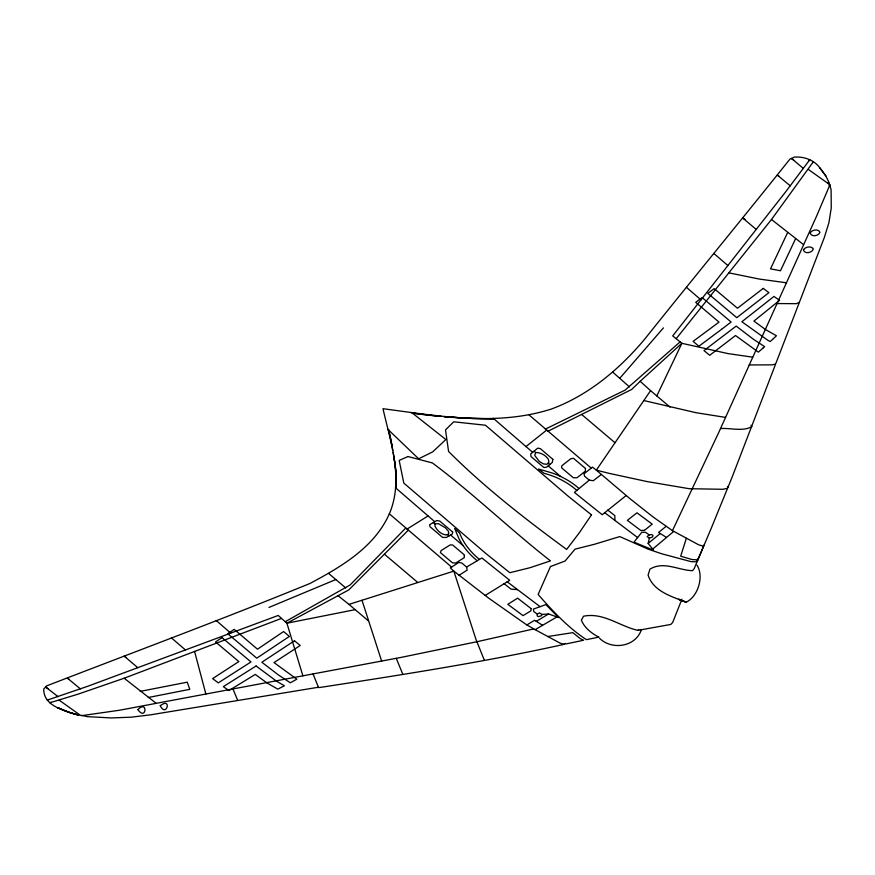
<?xml version="1.0" encoding="UTF-8"?>
<svg xmlns="http://www.w3.org/2000/svg" width="875" height="875" viewBox="0 0 875 875"><rect width="100%" height="100%" fill="white"/><g stroke="black" fill="none" stroke-linecap="round" stroke-linejoin="round"><path stroke-width="1.31" d="M396.08 488.261L396.309 476.339M81.32 715.323L87.434 716.658L111.508 717.938L131.228 717.183L150.817 714.788L318.664 687.214M537.359 614.13L537.141 615.847L538.289 616.656L541.592 615.716L541.811 614.447L539.514 612.839L537.359 614.13L533.772 611.614L533.378 609.098L545.902 604.57L558.48 617.509L548.614 613.966L541.811 614.447M237.727 700.459L232.969 688.975M402.806 674.308L396.277 658.328M484.302 660.144L476.087 639.723L453.83 571.123L450.286 567.93L458.916 562.395L461.902 563.073L466.594 567.055L467.13 570.117L459.014 575.334M641.441 629.475C635.983 646.855 611.997 650.606 599.583 638.323M649.392 538.202L648.156 543.419L653.494 550.178L633.97 542.161L641.834 532.241L645.619 532.35L649.206 534.866L651.798 534.603L652.936 535.402L652.652 536.878L649.392 538.202L647.106 536.594L649.206 534.866M829.128 185.675L829.85 184.975L816.572 216.169L718.856 432.239L672.448 530.644L698.764 544.863L702.953 546.033L704.134 545.016M535.642 452.506L534.745 455.459L539.317 461.398L543.375 463.892L546.777 464.297L548.866 462.525L548.548 459.627C545.803 455.273 540.783 452.463 535.642 452.506L534.067 451.161M686.35 538.267L680.684 556.205L692.136 559.552L697.113 559.814L698.458 558.25M775.523 364.317L732.244 476.831L711.484 527.702L697.659 560.306L696.281 561.783L691.184 561.663L661.784 553.798L647.883 549.052L619.784 536.583L594.366 544.305L575.039 549.139L565.086 561.039L550.473 566.541L538.125 594.453C552.628 610.98 567.984 627.583 586.403 639.658L598.741 637.142L598.555 636.595M681.909 599.233L672.623 622.562L670.72 624.455L637.941 630.35C619.795 626.391 603.389 612.15 583.548 616.208L581.372 620.145C584.402 627.856 591.653 633.358 598.741 637.142M697.616 560.459L694.225 568.564L692.541 570.686C678.398 570.325 663.644 560.711 649.928 569.177L648.08 575.061C653.286 591.38 671.705 596.564 686.131 602.164C698.141 596.663 704.178 576.188 697.003 565.184M703.664 546.12L697.659 560.306M787.566 232.652L770.525 268.844L780.467 270.769L795.561 238.787M656.808 395.916L681.877 343.306L672.711 335.913L785.575 191.964L809.736 159.797M547.837 431.309L631.663 389.452L640.183 381.292L650.584 390.655L596.323 470.148L629.923 498.652L653.188 517.048L672.448 530.644M676.298 338.559L771.498 219.494L813.356 161.755A5.064 2.155 -69.2 0 1 813.105 162.072L812.689 162.553M809.616 159.961L808.555 161.088M619.719 378.35L663.436 327.895M799.302 302.356L796.348 303.68L776.858 303.548M47.261 700.12L88.353 686.055L278.228 615.453L286.902 623.208L348.819 589.892L408.198 530.261M405.694 528.084L350.186 584.927L285.184 621.753M640.183 381.292L681.877 343.306L727.891 353.566L752.642 357.164M680.17 341.852L625.045 390.152L545.333 429.133M319.627 687.52C401.472 674.855 483.383 662.255 564.277 644.306L565.381 643.344M652.63 549.117L673.739 531.431M648.156 543.419L660.177 533.575M525.919 446.611L546.558 430.194M644.623 530.217L652.214 524.136L636.956 512.805L627.375 520.373L640.817 530.502L644.47 530.337M665.984 526.455L658.536 532.448L666.477 537.425M601.256 474.534L593.283 480.714L589.247 480.145L574.405 492.428L602.219 514.719L626.183 495.523M638.772 629.781L637.941 630.35M681.034 599.823L678.989 599.419M485.177 595.448L509.72 580.278L481.906 557.977L466.594 567.055M406.919 529.156L428.028 515.977M337.859 595.547L348.961 604.395L453.83 571.123L489.103 598.445L526.192 624.509L526.881 624.914L534.603 620.277L542.533 625.253M535.052 629.705L556.872 616.973M536.244 621.403L548.614 613.966M51.111 702.242L50.4 702.559A5.064 3.336 -33.4 0 1 49.995 702.723L49.952 702.734M48.595 699.508L47.469 700.055M335.792 579.556L268.953 607.436M281.323 618.472L124.173 678.223L78.203 694.105L50.017 702.734M564.277 644.306L560.077 643.136L533.772 628.917L478.122 641.473L401.122 657.398L119.35 710.259L81.594 715.663M565.852 643.967L583.614 640.238L580.387 638.739L572.83 632.636L547.673 636.552M355.184 609.656L286.902 623.208L302.903 675.872M148.236 697.506L189.809 689.336L187.239 682.183L140.241 691.37M434.897 523.906L438.484 523.677L445.495 527.898L448.383 531.212L448.798 533.728L446.622 534.975C441.438 534.581 437.095 530.786 435.028 526.127L434.897 523.906L433.311 522.561M493.948 418.709L472.303 418.491A700.831 609.525 -24.1 0 1 449.728 417.102L443.866 416.62L449.717 417.058A727.573 449.422 -8.6 0 0 472.292 418.392L493.97 418.884L493.27 418.283L532.656 452.331M517.398 589.652L511.066 589.148L504 583.625M786.242 282.745L759.456 279.092L728.798 272.836M749.153 364.952L772.428 364.853L775.195 364.131L775.983 363.125L824.283 237.628L828.855 222.939L831.25 208.064L831.097 189.897L829.85 184.975M725.572 417.408L695.942 412.694L643.836 400.542M720.53 428.542C730.483 427.809 743.138 431.802 751.833 426.606L751.045 425.217M80.708 715.498L59.194 700.186M78.455 715.127C65.428 710.752 43.378 706.519 43.75 689.03L46.55 685.923C134.411 651.93 222.786 619.106 309.98 583.461C341.611 566.595 375.605 546.766 390.064 512.127C403.473 478.395 390.534 442.137 382.988 408.702C438.342 416.008 496.497 426.486 551.119 409.128C588.383 395.445 619.642 369.141 644.853 338.953C692.869 278.753 741.891 219.352 789.895 159.152L794.423 157.062C803.895 156.494 813.914 159.786 819.678 167.65L825.781 175.842L829.402 183.214M678.497 599.255L686.131 602.164L680.356 600.02M576.789 490.383A85.619 70.339 -13.3 0 0 567.153 483.175L564.517 481.589A84.984 69.836 -12.7 0 0 547.148 474.173L544.031 473.298L538.552 469.033L551.513 472.784A87.905 72.242 -12.7 0 1 560.623 476.47L566.333 479.445A88.342 72.581 -13.3 0 1 578.998 488.512M526.881 624.914L533.772 628.917M412.409 413L412.442 413.208A702.067 607.414 -23.1 0 0 434.755 415.778L440.978 416.369L434.755 415.778A721.317 427.656 -5 0 1 412.409 413L411.633 412.497L445.867 439.534L432.655 451.905L418.666 458.806L387.866 429.33L388.642 429.844A721.317 504.514 -22 0 1 392.044 445.966L392.853 450.472M528.981 414.87L591.237 468.092M389.342 513.822L451.587 567.044M125.902 657.256L124.162 656.108L137.78 667.68M47.939 688.581L45.577 686.995L58.089 696.653M744.997 219.472L742.58 217.875L756.197 229.436M779.089 176.312L777.252 175.055L790.278 185.828M69.202 679.372L67.364 678.114L80.391 688.888M637.613 537.567L604.691 512.663M540.094 606.67L507.172 581.766M803.447 244.562L771.498 219.494M156.133 703.281L124.173 678.223M793.723 160.092L791.459 158.43L803.425 168.481M808.259 169.367L829.773 184.68L829.073 183.805M607.764 510.081L614.841 515.616L614.917 520.548M827.914 182.798L828.581 183.334M612.697 372.116L629.453 386.903M345.745 587.945L328.617 573.431M650.584 390.655L670.064 407.137M348.961 604.395L368.441 620.878M727.869 265.53L713.792 253.411M614.961 442.706L581.645 414.455M589.247 480.145L584.555 476.164L584.052 473.725L592.528 467.13L596.323 470.148L609.317 473.397L646.975 481.545L689.183 488.709L722.969 489.289L726.972 488.403L728.12 487.058L727.727 486.38M417.758 582.466L384.442 554.203M185.423 649.939L171.336 637.809M700.941 299.863L686.427 287.284M450.603 535.008L463.072 545.606L466.517 550.178A88.342 62.814 5.9 0 0 477.137 560.689M434.766 521.708L395.38 487.648L396.047 488.086L396.342 484.094L396.003 472.555A700.831 460.009 14.8 0 0 393.892 456.673L393.214 452.517M230.716 633.095L216.202 620.506M548.144 463.148L549.762 464.538M447.388 534.548L449.006 535.927M548.22 465.839L560.623 476.47M819.678 167.65L825.781 175.842M318.609 687.684L313.064 673.98M381.653 661.128L361.998 600.272M205.866 694.028L194.578 651.416M396.003 472.555L395.992 472.456A727.573 492.527 -18 0 0 393.881 456.619M388.642 429.844L388.675 430.052A702.067 463.969 13.9 0 1 392.055 446.042M463.072 545.606A87.905 62.869 5.8 0 1 458.85 538.453L454.639 528.489L459.637 533.105L460.611 535.489A84.984 60.791 5.8 0 0 469.12 549.194L470.958 551.337A85.619 60.867 5.9 0 0 479.423 559.388M531.048 608.552L531.005 610.75L523.075 615.65L507.817 604.319L517.606 598.161L531.048 608.552M585.473 468.475L585.364 471.155L577.008 477.761L573.311 477.761L561.564 467.775L561.827 465.784L570.752 458.741L573.508 458.314L585.473 468.475M464.33 555.8L464.231 557.681L455.7 563.041L452.386 562.778L440.42 552.617L441.087 550.627L450.188 544.895L452.627 544.961L464.373 554.958L464.33 555.8M137.933 709.636C146.311 721.678 148.159 699.136 137.933 709.636M160.256 705.688C166.316 718.309 172.397 696.511 160.256 705.688M552.847 459.342L552.311 462.383L546.678 467.141L543.856 467.512L530.928 456.477L530.775 453.906L537.698 448.142L540.323 448.613L552.847 459.342M803.666 249.495L803.491 250.239C804.847 254.319 812.23 252.809 813.258 249.134L813.105 248.456C810.731 245.941 805.612 246.739 803.666 249.495M810.381 232.52L810.195 233.264C811.595 237.311 818.934 235.977 819.973 232.214C818.508 228.659 812.284 229.688 810.381 232.52M452.703 532.098L452.211 534.1L446.37 537.458L442.597 537.414L430.062 526.75L429.559 524.77L436.702 520.57L439.775 521.073L452.703 532.098M591.489 514.861L579.261 532.853L566.639 549.434C525.405 519.137 484.859 487.703 448.591 451.489L445.506 429.931L453.698 421.805L485.461 425.228L567.842 495.917L591.489 514.861M773.445 338.559L770.219 341.534L767.725 340.222L741.869 321.738L773.959 296.439L779.57 300.344L753.9 321.081L765.723 329.678L776.453 335.781L773.445 338.559M762.858 348.206L758.363 352.144L735.525 335.53L709.712 355.294L703.992 350.591L736.192 326.091L753.047 338.986L764.652 346.653L762.858 348.206M763.263 288.389L737.461 308.241L714.186 288.619L707.798 293.355L736.794 317.68L768.917 292.655L763.263 288.389M721.645 329.284L698.863 346.238L693.12 341.348L719.009 322.131L695.713 302.323L702.1 297.577L731.106 322.022L721.645 329.284M221.998 637.613L215.556 641.966L238.831 661.587L212.614 678.606L218.28 682.872L250.994 661.938L221.998 637.613M229.37 632.625L227.741 633.73L256.758 658.175L289.363 636.431L283.609 631.542L257.491 649.195L234.194 629.377L229.37 632.625M294.481 640.784L261.844 662.244L278.688 675.139L290.292 682.795L296.844 679.197L274.006 662.583L300.202 645.487L294.481 640.784M256.08 665.995L223.322 686.645L228.922 690.55L255.27 674.439L267.094 683.036L277.823 689.128L284.419 685.792L276.62 681.242L256.08 665.995M407.98 456.531L399.175 460.447L403.812 483.088L486.194 553.777L509.841 572.72L530.141 567.667L550.462 560.897C510.158 529.364 473.386 493.642 432.403 462.952L407.98 456.531M78.728 715.17L68.545 712.25L78.728 715.17M68.742 712.305L57.586 707.591L68.742 712.305"/></g></svg>
